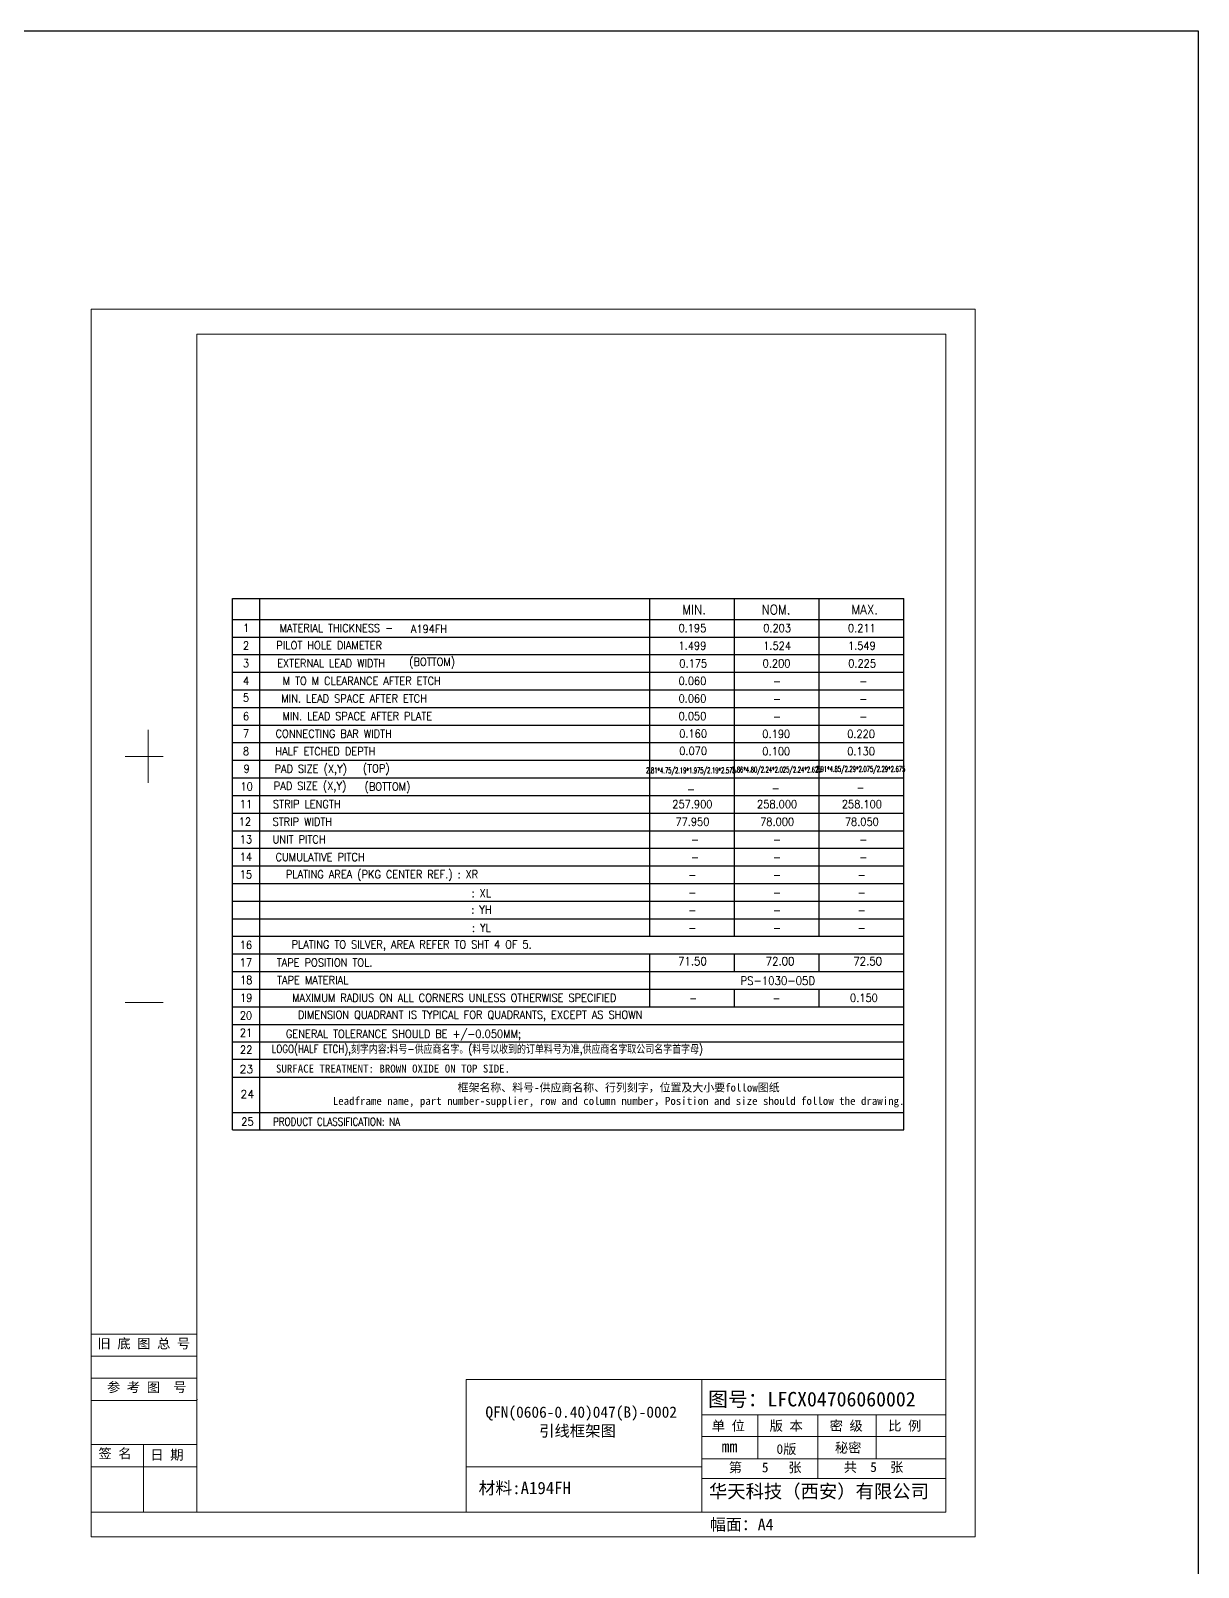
# Model space of a CAD drawing. Header units: inches. Extents: x 5 to 403, y 5 to 265.
# Drawn here: x 303.8 to 403.3, y 134.3 to 265.3 of the extents above; entities that cross this region are included whole.
import ezdxf
from ezdxf.enums import TextEntityAlignment as Align

# ---------------------------------------------------------------- set-up
doc = ezdxf.new("R2010")
doc.units = ezdxf.units.IN
doc.header["$MEASUREMENT"] = 0
doc.styles.add('ROMANS', font='SIMPLEX', dxfattribs={"width": 0.8, "height": 0.018})
doc.styles.add('宋体', font='')
doc.styles.get('宋体').set_extended_font_data('SimSun')

msp = doc.modelspace()

# ---------------------------------------------------------------- linework, layer by layer
at = {"color": 7}
for p, q in [((320.98302, 216.87032, 0.11999), (378.22641, 216.87032, 0.11999)), ((320.98302, 171.57051, 0.11999), (320.98302, 216.87032, 0.11999)), ((356.56286, 189.57897, 0.11999), (356.56286, 216.87032, 0.11999)), ((363.78405, 189.57897, 0.11999), (363.78405, 216.87032, 0.11999)), ((371.00523, 189.57897, 0.11999), (371.00523, 216.87032, 0.11999)), ((378.22641, 171.57051, 0.11999), (378.22641, 216.87032, 0.11999)), ((356.56286, 188.07827, 0.11999), (356.56286, 189.57897, 0.11999)), ((363.78405, 188.07827, 0.11999), (363.78405, 189.57897, 0.11999)), ((371.00523, 188.07827, 0.11999), (371.00523, 189.57897, 0.11999)), ((356.56286, 182.07546, 0.11999), (356.56286, 186.57756, 0.11999)), ((363.78405, 185.07686, 0.11999), (363.78405, 186.57756, 0.11999)), ((371.00523, 185.07686, 0.11999), (371.00523, 186.57756, 0.11999)), ((363.78405, 182.07546, 0.11999), (363.78405, 183.57616, 0.11999)), ((371.00523, 182.07546, 0.11999), (371.00523, 183.57616, 0.11999)), ((320.98302, 179.07405, 0.11999), (378.22641, 179.07405, 0.11999)), ((320.98302, 171.57051, 0.11999), (378.22641, 171.57051, 0.11999))]:
    msp.add_line(p, q, dxfattribs=at)
at = {"color": 3}
for p, q in [((323.33858, 171.57051, 0.11999), (323.33858, 216.87032, 0.11999)), ((320.98302, 215.09096, 0.11999), (378.22641, 215.09096, 0.11999)), ((320.98302, 213.59025, 0.11999), (378.22641, 213.59025, 0.11999)), ((320.98302, 212.08955, 0.11999), (378.22641, 212.08955, 0.11999)), ((320.98302, 210.58884, 0.11999), (378.22641, 210.58884, 0.11999)), ((320.98302, 209.08813, 0.11999), (378.22641, 209.08813, 0.11999)), ((320.98302, 207.58743, 0.11999), (378.22641, 207.58743, 0.11999)), ((320.98302, 206.08672, 0.11999), (378.22641, 206.08672, 0.11999)), ((320.98302, 204.58602, 0.11999), (378.22641, 204.58602, 0.11999)), ((320.98302, 203.08531, 0.11999), (378.22641, 203.08531, 0.11999)), ((320.98302, 201.58461, 0.11999), (378.22641, 201.58461, 0.11999)), ((320.98302, 200.0839, 0.11999), (378.22641, 200.0839, 0.11999)), ((320.98302, 198.5832, 0.11999), (378.22641, 198.5832, 0.11999)), ((320.98302, 197.08249, 0.11999), (378.22641, 197.08249, 0.11999)), ((320.98302, 195.58178, 0.11999), (378.22641, 195.58178, 0.11999)), ((320.98302, 194.08108, 0.11999), (378.22641, 194.08108, 0.11999)), ((320.98302, 192.58037, 0.11999), (378.22641, 192.58037, 0.11999)), ((320.98302, 191.07967, 0.11999), (378.22641, 191.07967, 0.11999)), ((320.98302, 189.57897, 0.11999), (378.22641, 189.57897, 0.11999)), ((320.98302, 188.07827, 0.11999), (378.22641, 188.07827, 0.11999)), ((320.98302, 186.57756, 0.11999), (378.22641, 186.57756, 0.11999)), ((320.98302, 185.07686, 0.11999), (378.22641, 185.07686, 0.11999)), ((320.98302, 183.57616, 0.11999), (378.22641, 183.57616, 0.11999)), ((320.98302, 182.07546, 0.11999), (378.22641, 182.07546, 0.11999)), ((320.98302, 180.57475, 0.11999), (378.22641, 180.57475, 0.11999)), ((320.98302, 179.07404, 0.11999), (378.22641, 179.07404, 0.11999)), ((320.98302, 177.59757, 0.11999), (378.22641, 177.59757, 0.11999)), ((320.98302, 176.07263, 0.11999), (378.22641, 176.07263, 0.11999)), ((320.98302, 173.07122, 0.11999), (378.22641, 173.07122, 0.11999))]:
    msp.add_line(p, q, dxfattribs=at)
at = {"lineweight": 5}
for p, q in [((313.79651, 205.6795, 0.12008), (313.79651, 201.15842, 0.12008)), ((311.85617, 203.41896, 0.12008), (315.09007, 203.41896, 0.12008)), ((311.85617, 182.42823, 0.12008), (315.09007, 182.42823, 0.12008)), ((317.95051, 154.17774, 0.12008), (308.94567, 154.17774, 0.12008)), ((317.95051, 152.29207, 0.12008), (308.94567, 152.29207, 0.12008)), ((317.95051, 150.4064, 0.12008), (308.94567, 150.4064, 0.12008)), ((340.91594, 139.0031, 0.12008), (340.91594, 150.31133, 0.12008)), ((340.91594, 150.31133, 0.12008), (381.78674, 150.31133, 0.12008)), ((361.00934, 150.31133, 0.12008), (361.00934, 139.0031, 0.12008)), ((317.95051, 148.52074, 0.12008), (308.94567, 148.52074, 0.12008)), ((317.99715, 148.61954, 0.12008), (317.99715, 148.56355, 0.12008)), ((361.00934, 147.28518, 0.12008), (381.78674, 147.28518, 0.12008)), ((365.76307, 147.24706, 0.12008), (365.76307, 143.52754, 0.12008)), ((370.87987, 147.24706, 0.12008), (370.87987, 141.8729, 0.12008)), ((375.86377, 147.24706, 0.12008), (375.86377, 143.52754, 0.12008)), ((361.00934, 145.43628, 0.12008), (381.78674, 145.43628, 0.12008)), ((308.94567, 144.75323, 0.12008), (317.95051, 144.7494, 0.12008)), ((313.39925, 144.75323, 0.12008), (313.39925, 139.04194, 0.12008)), ((313.39925, 139.04194, 0.12008), (313.39925, 144.69723, 0.12008)), ((317.95051, 142.86011, 0.12008), (308.94567, 142.86011, 0.12008)), ((361.00934, 142.86011, 0.12008), (340.91594, 142.86011, 0.12008)), ((361.00934, 143.52754, 0.12008), (381.78674, 143.52754, 0.12008)), ((361.00934, 141.8729, 0.12008), (381.78674, 141.8729, 0.12008)), ((317.94461, 138.99704, 0.12008), (308.97131, 138.99704, 0.12008))]:
    msp.add_line(p, q, dxfattribs=at)
at = {"ltscale": 0.05, "elevation": 0.24017}
msp.add_lwpolyline([(5.27766, 265.2686), (403.30716, 265.2686), (403.30716, 5.38879), (5.27766, 5.38879)], close=True, dxfattribs=at)
at = {"lineweight": 5, "elevation": 0.12008}
for points in [[(308.94567, 241.52757), (384.29534, 241.52757), (384.29534, 136.8945), (308.94567, 136.8945)], [(317.95051, 239.40625), (381.78674, 239.40625), (381.78674, 139.0031), (317.95051, 139.0031)]]:
    msp.add_lwpolyline(points, close=True, dxfattribs=at)

# ---------------------------------------------------------------- texts
at = {"color": 7, "style": 'ROMANS', "width": 0.9}
for s, p in [('MIN.', (360.33315, 215.92989, 0.11999)), ('NOM.', (367.32394, 215.92237, 0.11999)), ('MAX.', (374.87939, 215.93742, 0.11999))]:
    msp.add_text(s, height=0.818567, dxfattribs=at).set_placement(p, align=Align.MIDDLE)
at = {"color": 3, "style": 'ROMANS'}
for s, height, width, p in [('1', 0.68214, 0.9, (322.15663, 214.3681, 0.11999)), ('MATERIAL THICKNESS - ', 0.6821389, 0.9, (330.05882, 214.35186, 0.11999)), ('A194FH', 0.682139, 0.9, (337.74427, 214.27807, 0.11999)), ('0.195', 0.682139, 0.9, (360.19275, 214.34995, 0.11999)), ('0.203', 0.682139, 0.9, (367.41393, 214.34995, 0.11999)), ('0.211', 0.682139, 0.9, (374.63511, 214.34995, 0.11999)), ('2', 0.68214, 0.9, (322.15663, 212.8674, 0.11999)), ('PILOT HOLE DIAMETER', 0.6821389, 0.9, (329.23508, 212.8828, 0.11999)), ('1.499', 0.682139, 0.9, (360.19275, 212.84925, 0.11999)), ('1.524', 0.682139, 0.9, (367.41393, 212.84925, 0.11999)), ('1.549', 0.682139, 0.9, (374.63511, 212.84925, 0.11999)), ('3', 0.68214, 0.9, (322.15663, 211.34972, 0.11999)), ('EXTERNAL LEAD WIDTH', 0.6821389, 0.9, (329.40626, 211.35045, 0.11999)), ('(BOTTOM)', 0.682139, 0.9, (338.00905, 211.42804, 0.11999)), ('0.175', 0.682139, 0.9, (360.26708, 211.33548, 0.11999)), ('0.200', 0.682139, 0.9, (367.36416, 211.33548, 0.11999)), ('0.225', 0.682139, 0.9, (374.6567, 211.33548, 0.11999)), ('4', 0.68214, 0.9, (322.15663, 209.85467, 0.11999)), ('M TO M CLEARANCE AFTER ETCH', 0.6821389, 0.9, (332.0114, 209.84975, 0.11999)), ('0.060', 0.682139, 0.9, (360.19275, 209.84783, 0.11999)), ('-', 0.68214, 0.9, (367.40016, 209.81587, 0.11999)), ('-', 0.68214, 0.9, (374.7548, 209.81587, 0.11999)), ('5', 0.68214, 0.9, (322.15663, 208.42186, 0.11999)), ('MIN. LEAD SPACE AFTER ETCH', 0.6821389, 0.9, (331.36386, 208.34904, 0.11999)), ('0.060', 0.682139, 0.9, (360.19275, 208.34713, 0.11999)), ('-', 0.68214, 0.9, (367.40016, 208.31516, 0.11999)), ('-', 0.68214, 0.9, (374.7548, 208.31516, 0.11999)), ('6', 0.68214, 0.9, (322.15663, 206.84246, 0.11999)), ('MIN. LEAD SPACE AFTER PLATE', 0.6821389, 0.9, (331.6328, 206.84834, 0.11999)), ('0.050', 0.682139, 0.9, (360.19275, 206.84642, 0.11999)), ('7', 0.68214, 0.9, (322.15663, 205.35249, 0.11999)), ('CONNECTING BAR WIDTH', 0.6821389, 0.9, (329.62132, 205.34763, 0.11999)), ('0.160', 0.682139, 0.9, (360.25446, 205.35845, 0.01974)), ('0.190', 0.682139, 0.9, (367.33802, 205.32703, 0.01974)), ('-', 0.68214, 0.9, (367.40016, 206.81445, 0.11999)), ('0.220', 0.682139, 0.9, (374.56627, 205.32703, 0.01974)), ('-', 0.68214, 0.9, (374.7548, 206.81445, 0.11999)), ('8', 0.68214, 0.9, (322.15663, 203.85178, 0.11999)), ('HALF ETCHED DEPTH', 0.6821389, 0.9, (328.91158, 203.84692, 0.11999)), ('0.070', 0.682139, 0.9, (360.25446, 203.88354, 0.01974)), ('0.100', 0.682139, 0.9, (367.33802, 203.85212, 0.01974)), ('0.130', 0.682139, 0.9, (374.56627, 203.85212, 0.01974)), ('9', 0.68214, 0.9, (322.20664, 202.36341, 0.11999)), ('PAD SIZE (X,Y)', 0.6821389, 0.9, (327.66358, 202.30726, 0.11999)), ('(TOP)', 0.682139, 0.9, (333.24876, 202.34559, 0.11999)), ('2.81*4.75/2.19*1.975/2.19*2.575', 0.48, 0.55, (360.06544, 202.18091, -0.01521)), ('2.86*4.80/2.24*2.025/2.24*2.625', 0.48, 0.55, (367.3749, 202.24953, -0.01521)), ('2.91*4.85/2.29*2.075/2.29*2.675', 0.48, 0.55, (374.52191, 202.30401, -0.01521)), ('10', 0.682139, 0.9, (322.20664, 200.84639, 0.11999)), ('PAD SIZE (X,Y)', 0.6821389, 0.9, (327.60433, 200.84551, 0.11999)), ('(BOTTOM)', 0.682139, 0.9, (334.20359, 200.79493, 0.11999)), ('-', 0.68214, 0.9, (360.06544, 200.62557, -0.01521)), ('-', 0.68214, 0.9, (367.28021, 200.68969, -0.01521)), ('-', 0.68214, 0.9, (374.52191, 200.74867, -0.01521)), ('11', 0.682139, 0.9, (322.1429, 199.35384, 0.11999)), ('STRIP LENGTH', 0.6821389, 0.9, (327.33077, 199.34481, 0.11999)), ('257.900', 0.682139, 0.9, (360.19275, 199.3429, 0.11999)), ('258.000', 0.682139, 0.9, (367.41393, 199.3429, 0.11999)), ('258.100', 0.682139, 0.9, (374.63511, 199.3429, 0.11999)), ('12', 0.682139, 0.9, (322.04764, 197.85167, 0.11999)), ('STRIP WIDTH', 0.6821389, 0.9, (326.9513, 197.8441, 0.11999)), ('77.950', 0.682139, 0.9, (360.19275, 197.84219, 0.11999)), ('78.000', 0.682139, 0.9, (367.41393, 197.84219, 0.11999)), ('78.050', 0.682139, 0.9, (374.63511, 197.84219, 0.11999)), ('13', 0.682139, 0.9, (322.1429, 196.34281, 0.11999)), ('UNIT PITCH', 0.682139, 0.9, (326.67185, 196.3434, 0.11999)), ('14', 0.682139, 0.9, (322.1429, 194.84211, 0.11999)), ('CUMULATIVE PITCH', 0.6821389, 0.9, (328.46119, 194.83712, 0.11999)), ('-', 0.68214, 0.9, (360.40523, 196.30951, 0.11999)), ('-', 0.68214, 0.9, (367.40016, 196.30951, 0.11999)), ('-', 0.68214, 0.9, (374.7548, 196.30951, 0.11999)), ('-', 0.68214, 0.9, (360.40523, 194.80881, 0.11999)), ('-', 0.68214, 0.9, (367.40016, 194.80881, 0.11999)), ('-', 0.68214, 0.9, (374.7548, 194.80881, 0.11999)), ('15', 0.682139, 0.9, (322.1429, 193.35097, 0.11999)), ('PLATING AREA (PKG CENTER REF.) : XR', 0.6821389, 0.9, (333.73887, 193.31499, 0.11999)), ('-', 0.68214, 0.9, (360.17898, 193.30811, 0.11999)), ('-', 0.68214, 0.9, (367.40016, 193.30811, 0.11999)), ('-', 0.68214, 0.9, (374.62134, 193.30811, 0.11999)), (': XL', 0.682139, 0.9, (342.21235, 191.7646, 0.11999)), ('-', 0.68214, 0.9, (360.17898, 191.80741, 0.11999)), ('-', 0.68214, 0.9, (367.40016, 191.80741, 0.11999)), ('-', 0.68214, 0.9, (374.62134, 191.80741, 0.11999)), (': YH', 0.682139, 0.9, (342.21235, 190.34905, 0.11999)), ('-', 0.68214, 0.9, (360.17898, 190.30671, 0.11999)), ('-', 0.68214, 0.9, (367.40016, 190.30671, 0.11999)), ('-', 0.68214, 0.9, (374.62134, 190.30671, 0.11999)), (': YL', 0.682139, 0.9, (342.21235, 188.79868, 0.11999)), ('-', 0.68214, 0.9, (360.17898, 188.80601, 0.11999)), ('-', 0.68214, 0.9, (367.40016, 188.80601, 0.11999)), ('-', 0.68214, 0.9, (374.62134, 188.80601, 0.11999)), ('16', 0.682139, 0.9, (322.1429, 187.34816, 0.11999)), ('PLATING TO SILVER, AREA REFER TO SHT 4 OF 5.', 0.6821389, 0.9, (336.25971, 187.28456, 0.11999)), ('17', 0.682139, 0.9, (322.1429, 185.84746, 0.11999)), ('TAPE POSITION TOL.', 0.6821389, 0.9, (328.84489, 185.83847, 0.11999)), ('71.50', 0.705404, 0.9, (360.19745, 185.95498, 0.29572)), ('72.00', 0.705404, 0.9, (367.66493, 185.95498, 0.29572)), ('72.50', 0.705404, 0.9, (375.1324, 185.95498, 0.29572)), ('18', 0.682139, 0.9, (322.15663, 184.35401, 0.11999)), ('TAPE MATERIAL', 0.6821389, 0.9, (327.834, 184.33777, 0.11999)), ('PS-1030-05D', 0.7054044, 0.9, (367.46837, 184.2909, 0.40121)), ('19', 0.682139, 0.9, (322.15663, 182.842, 0.11999)), ('MAXIMUM RADIUS ON ALL CORNERS UNLESS OTHERWISE SPECIFIED', 0.6821389, 0.9, (339.8919, 182.83707, 0.11999)), ('-', 0.68214, 0.9, (360.25518, 182.80318, 0.11999)), ('-', 0.68214, 0.9, (367.35645, 182.80318, 0.11999)), ('0.150', 0.682139, 0.9, (374.81345, 182.83515, 0.11999)), ('20', 0.682139, 0.9, (322.1429, 181.32763, 0.11999)), ('DIMENSION QUADRANT IS TYPICAL FOR QUADRANTS, EXCEPT AS SHOWN', 0.6821389, 0.9, (341.25172, 181.28913, 0.11999)), ('21', 0.682139, 0.9, (322.1429, 179.86022, 0.11999)), ('GENERAL TOLERANCE SHOULD BE +/-0.050MM;', 0.6821389, 0.9, (335.5643, 179.71839, 0.11999))]:
    msp.add_text(s, height=height, dxfattribs=dict(at, width=width)).set_placement(p, align=Align.MIDDLE)
for s, p in [('23', (322.18215, 176.75499, 0.7679)), ('24', (322.25913, 174.62305, 0.7679))]:
    msp.add_text(s, height=0.682139, dxfattribs=at).set_placement(p, align=Align.MIDDLE)
at = {"lineweight": 5, "style": '宋体'}
for s, height, p in [('图号：LFCX04706060002', 1.2368499, (361.53484, 148.0055, 0.15719)), ('单 位', 0.828642, (361.84241, 145.9411, 0.12008)), ('版 本', 0.828642, (366.77413, 145.9411, 0.12008)), ('密 级', 0.828642, (371.89093, 145.9411, 0.12008)), ('比 例', 0.828642, (376.87483, 145.9411, 0.12008)), ('mm', 0.994371, (362.67963, 144.10446, 0.12008)), ('0版', 0.828642, (367.36175, 143.95593, 0.12008)), ('秘密', 0.828642, (372.34194, 144.0715, 0.12008)), ('幅面：A4', 0.994371, (361.69039, 137.44695, 0.12008))]:
    msp.add_text(s, height=height, dxfattribs=at).set_placement(p)
at = {"color": 3, "style": 'ROMANS'}
for s, insert, char_height, width, attachment_point in [('{\\W0.9;22}', (322.16215, 178.41712, 0.11999), 0.682139, 0.3779466, 5), ('LOGO(HALF ETCH),{\\fSimSun|b0|i0|c134|p2;刻字内容}:{\\fSimSun|b0|i0|c134|p2;料号}-{\\fSimSun|b0|i0|c134|p2;供应商名字。}({\\fSimSun|b0|i0|c134|p2;料号以收到的订单料号为准},{\\fSimSun|b0|i0|c134|p2;供应商名字取公司名字首字母})', (324.32798, 178.81811, 0.10391), 0.6821389, 207.6666264, 1), ('{\\f宋体|b0|i0|c134|p0;\\W1.25000x;框架名称、料号-供应商名称、行列刻字，位置及大小要follow图纸}\\P{\\fSimSun|b0|i0|c134|p0;\\W1.25000x;Leadframe name, part number-supplier, row and column number，Position and size should follow the drawing.}', (353.90629, 174.50622, 0.51126), 0.6821389, 58.9140155, 5), ('{\\W0.9;25}', (322.26893, 172.28187, 1.06062), 0.682139, 0.8436308, 5)]:
    msp.add_mtext(s, dxfattribs=dict(at, insert=insert, char_height=char_height, width=width, attachment_point=attachment_point))
at = {"color": 1, "insert": (334.67706, 176.79503, 0.12), "char_height": 0.6821389, "width": 22.9685916, "attachment_point": 5, "style": 'ROMANS'}
msp.add_mtext('{\\f宋体|b0|i0|c134|p0;\\W1;SURFACE TREATMENT: BROWN OXIDE ON TOP SIDE.}', dxfattribs=at)
at = {"color": 3, "insert": (324.4486, 172.61901, 1.06062), "char_height": 0.6821389, "attachment_point": 1, "style": 'ROMANS'}
msp.add_mtext('PRODUCT CLASSIFICATION: NA', dxfattribs=at)
at = {"lineweight": 5, "attachment_point": 1, "style": '宋体'}
for s, insert, char_height in [('{\\fSimSun|b0|i0|c134|p2;旧 底 图 总 号}', (309.48325, 153.78026, 0.12008), 0.8286424), ('{\\fSimSun|b0|i0|c134|p2;参 考 图  号}', (310.29806, 150.05694, 0.12008), 0.8286424), ('{\\fSimSun|b0|i0|c134|p2; 签 名}', (309.003, 144.40726, 0.12008), 0.8286424), ('{\\fSimSun|b0|i0|c134|p2; 日 期}', (313.43268, 144.29527, 0.12008), 0.8286424), ('{\\fSimSun|b0|i0|c134|p2;第   \\fSimSun|b0|i0|c0|p2;5\\fSimSun|b0|i0|c134|p2;   张}', (363.29316, 143.22399, 0.12008), 0.8286424), ('{\\fSimSun|b0|i0|c134|p2;共  \\fSimSun|b0|i0|c0|p2;5\\fSimSun|b0|i0|c134|p2;  张}', (373.09329, 143.2522, 0.12008), 0.8286424), ('华天科技（西安）有限公司', (361.60099, 141.34654, 0.12008), 1.1457472)]:
    msp.add_mtext(s, dxfattribs=dict(at, insert=insert, char_height=char_height))
at = {"lineweight": 5, "insert": (342.55502, 148.00192, 0.15719), "char_height": 0.96, "width": 30.5608811, "attachment_point": 1, "style": '宋体'}
msp.add_mtext('{\\fSimSun|b0|i0|c134|p2;\\C0;QFN(0606-0.40)047(B)-0002\\P       引线框架图}', dxfattribs=at)
at = {"color": 0, "lineweight": 5, "insert": (341.96818, 141.58082, 0.15719), "char_height": 1.051749, "attachment_point": 1, "style": '宋体'}
msp.add_mtext('材料:A194FH', dxfattribs=at)

doc.saveas('drawing.dxf')
